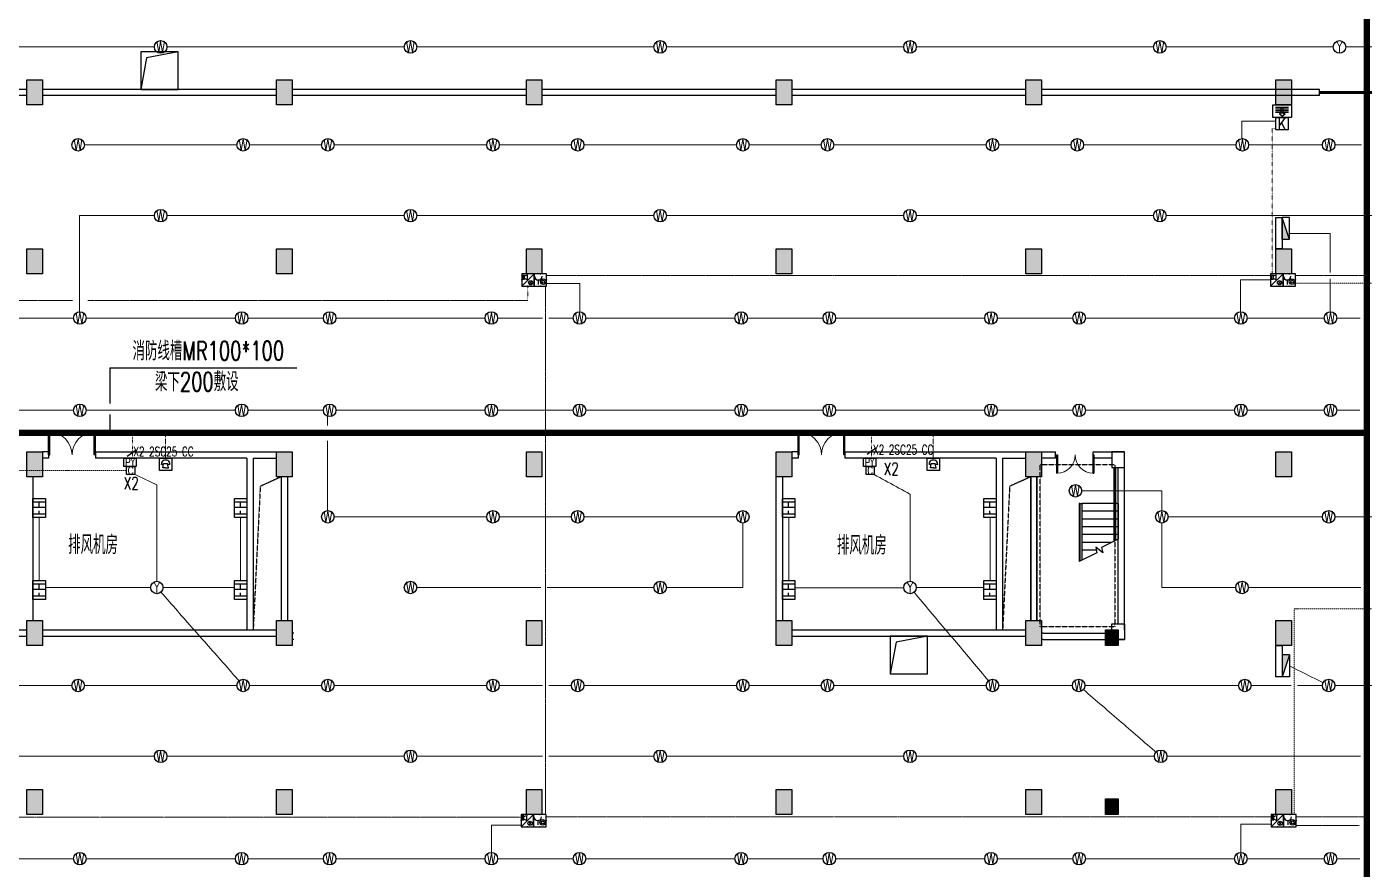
# Model space of a CAD drawing. Extents: x -1348811 to 123514, y -640545 to 749356.
# Drawn here: x -570318 to -527485, y -75716 to -48757 of the extents above; entities that cross this region are included whole.
import ezdxf
from ezdxf.enums import TextEntityAlignment as Align

# ---------------------------------------------------------------- set-up
doc = ezdxf.new("R2010")
doc.units = 0
doc.header["$LTSCALE"] = 10
doc.header["$MEASUREMENT"] = 0
for name, pattern in [('8.17_for siteplandwg$0$DASH', [0.35, 0.25, -0.1]), ('ACAD_ISO11W100', [33.5, 12, -3, 12, -3, 0.5, -3]), ('DASH', [0.35, 0.25, -0.1]), ('DASHDOT', [25.4, 12.7, -6.35, 0, -6.35]), ('DASHED', [0.75, 0.5, -0.25]), ('DIVIDE2', [0.625, 0.25, -0.125, 0, -0.125, 0, -0.125]), ('常规', [20, 10, 0, 10])]:
    doc.linetypes.add(name, pattern=pattern)
doc.layers.get('0').update_dxf_attribs({"linetype": 'CONTINUOUS'})
for name, color, linetype in [('COLU', 1, 'CONTINUOUS'), ('COLU_HATCH', 252, 'CONTINUOUS'), ('JPS-WALL', 7, 'CONTINUOUS'), ('JPS-XHS', 7, 'CONTINUOUS'), ('RD-equip', 3, 'CONTINUOUS'), ('RD-Text', 4, 'CONTINUOUS'), ('STAIR', 9, 'CONTINUOUS'), ('STAIRS', 9, 'CONTINUOUS'), ('TEXT', 7, 'CONTINUOUS'), ('wall', 8, 'CONTINUOUS'), ('WINDOW', 4, 'CONTINUOUS'), ('大空间线缆层', 1, 'CONTINUOUS'), ('排水设施', 163, 'CONTINUOUS')]:
    doc.layers.add(name, color=color, linetype=linetype)
doc.layers.add('RD-Line', color=2, linetype='常规', lineweight=0)
doc.styles.add('FS1', font='txt4.shx', dxfattribs={"width": 0.8, "bigfont": 'fstxt.shx'})
doc.styles.add('FS2', font='tjromans.shx', dxfattribs={"width": 0.8, "bigfont": 'tjhztxt.shx'})
doc.styles.get("Standard").update_dxf_attribs({"font": 'GBENOR', "bigfont": 'GBCBIG'})

# ---------------------------------------------------------------- blocks, each defined once
blk = doc.blocks.new('$DorLib2D$00000002')
for p, q in [((-0.5, 0), (-0.5, 0.4875)), ((-0.475, 0.4875), (-0.5, 0.4875)), ((-0.475, 0), (-0.475, 0.4875)), ((0.475, 0), (0.475, 0.4875)), ((0.475, 0.4875), (0.5, 0.4875)), ((0.5, 0), (0.5, 0.4875)), ((-0.5, 0), (-0.475, 0)), ((0.5, 0), (0.475, 0))]:
    blk.add_line(p, q)
at = {"lineweight": 13}
for centre, start, end in [((-0.4875, 0), 0, 88.53072), ((0.4875, 0), 91.46928, 180)]:
    blk.add_arc(centre, 0.4875, start, end, dxfattribs=at)
blk = doc.blocks.new('zw')
at = {"layer": 'COLU_HATCH'}
for points in [[(23950, -11900), (24450, -11900), (24450, -12700), (23950, -12700)], [(31950, -11900), (32450, -11900), (32450, -12700), (31950, -12700)], [(39950, -11900), (40450, -11900), (40450, -12700), (39950, -12700)], [(47950, -11900), (48450, -11900), (48450, -12700), (47950, -12700)], [(55950, -11900), (56450, -11900), (56450, -12700), (55950, -12700)], [(63950, -11900), (64450, -11900), (64450, -12700), (63950, -12700)], [(23950, -17300), (24450, -17300), (24450, -18100), (23950, -18100)], [(31950, -17300), (32450, -17300), (32450, -18100), (31950, -18100)], [(39950, -17300), (40450, -17300), (40450, -18100), (39950, -18100)], [(47950, -17300), (48450, -17300), (48450, -18100), (47950, -18100)], [(55950, -17300), (56450, -17300), (56450, -18100), (55950, -18100)], [(63950, -17300), (64450, -17300), (64450, -18100), (63950, -18100)], [(23950, -23800), (24450, -23800), (24450, -24600), (23950, -24600)], [(31950, -23800), (32450, -23800), (32450, -24600), (31950, -24600)], [(39950, -23800), (40450, -23800), (40450, -24600), (39950, -24600)], [(47950, -23800), (48450, -23800), (48450, -24600), (47950, -24600)], [(55950, -23800), (56450, -23800), (56450, -24600), (55950, -24600)], [(63950, -23800), (64450, -23800), (64450, -24600), (63950, -24600)], [(23950, -29200), (24450, -29200), (24450, -30000), (23950, -30000)], [(31950, -29200), (32450, -29200), (32450, -30000), (31950, -30000)], [(39950, -29200), (40450, -29200), (40450, -30000), (39950, -30000)], [(47950, -29200), (48450, -29200), (48450, -30000), (47950, -30000)], [(55950, -29200), (56450, -29200), (56450, -30000), (55950, -30000)], [(58500, -29500), (58900, -29500), (58900, -30000), (58500, -30000)], [(63950, -29200), (64450, -29200), (64450, -30000), (63950, -30000)], [(23950, -34600), (24450, -34600), (24450, -35400), (23950, -35400)], [(31950, -34600), (32450, -34600), (32450, -35400), (31950, -35400)], [(39950, -34600), (40450, -34600), (40450, -35400), (39950, -35400)], [(47950, -34600), (48450, -34600), (48450, -35400), (47950, -35400)], [(55950, -34600), (56450, -34600), (56450, -35400), (55950, -35400)], [(63950, -34600), (64450, -34600), (64450, -35400), (63950, -35400)], [(58500, -34900), (58900, -34900), (58900, -35400), (58500, -35400)]]:
    blk.add_hatch(color=256, dxfattribs=at).paths.add_polyline_path(points)
at = {"layer": 'COLU'}
for points in [[(23950, -11900), (24450, -11900), (24450, -12700), (23950, -12700)], [(31950, -11900), (32450, -11900), (32450, -12700), (31950, -12700)], [(39950, -11900), (40450, -11900), (40450, -12700), (39950, -12700)], [(47950, -11900), (48450, -11900), (48450, -12700), (47950, -12700)], [(55950, -11900), (56450, -11900), (56450, -12700), (55950, -12700)], [(63950, -11900), (64450, -11900), (64450, -12700), (63950, -12700)], [(23950, -17300), (24450, -17300), (24450, -18100), (23950, -18100)], [(31950, -17300), (32450, -17300), (32450, -18100), (31950, -18100)], [(39950, -17300), (40450, -17300), (40450, -18100), (39950, -18100)], [(47950, -17300), (48450, -17300), (48450, -18100), (47950, -18100)], [(55950, -17300), (56450, -17300), (56450, -18100), (55950, -18100)], [(63950, -17300), (64450, -17300), (64450, -18100), (63950, -18100)], [(23950, -23800), (24450, -23800), (24450, -24600), (23950, -24600)], [(31950, -23800), (32450, -23800), (32450, -24600), (31950, -24600)], [(39950, -23800), (40450, -23800), (40450, -24600), (39950, -24600)], [(47950, -23800), (48450, -23800), (48450, -24600), (47950, -24600)], [(55950, -23800), (56450, -23800), (56450, -24600), (55950, -24600)], [(63950, -23800), (64450, -23800), (64450, -24600), (63950, -24600)], [(23950, -29200), (24450, -29200), (24450, -30000), (23950, -30000)], [(31950, -29200), (32450, -29200), (32450, -30000), (31950, -30000)], [(39950, -29200), (40450, -29200), (40450, -30000), (39950, -30000)], [(47950, -29200), (48450, -29200), (48450, -30000), (47950, -30000)], [(55950, -29200), (56450, -29200), (56450, -30000), (55950, -30000)], [(58500, -29500), (58900, -29500), (58900, -30000), (58500, -30000)], [(63950, -29200), (64450, -29200), (64450, -30000), (63950, -30000)], [(23950, -34600), (24450, -34600), (24450, -35400), (23950, -35400)], [(31950, -34600), (32450, -34600), (32450, -35400), (31950, -35400)], [(39950, -34600), (40450, -34600), (40450, -35400), (39950, -35400)], [(47950, -34600), (48450, -34600), (48450, -35400), (47950, -35400)], [(55950, -34600), (56450, -34600), (56450, -35400), (55950, -35400)], [(63950, -34600), (64450, -34600), (64450, -35400), (63950, -35400)], [(58500, -34900), (58900, -34900), (58900, -35400), (58500, -35400)]]:
    blk.add_lwpolyline(points, close=True, dxfattribs=at)
blk = doc.blocks.new('A$C00D673E7')
at = {"layer": '排水设施'}
blk.add_lwpolyline([(0, 0), (1200, 0), (1200, 1200), (0, 1200)], close=True, dxfattribs=at)
blk.add_lwpolyline([(1200, 1200), (189, 1005), (0, 0)], dxfattribs=at)
blk = doc.blocks.new('lt')
at = {"linetype": 'DASH'}
blk.add_lwpolyline([(2700, -5600), (300, -5600), (300, -400), (2700, -400)], close=True, dxfattribs=at)
at = {"layer": 'COLU'}
for points in [[(0, 0), (400, 0), (400, -500), (0, -500)], [(400, -5500), (0, -5500), (0, -6000), (400, -6000)]]:
    blk.add_lwpolyline(points, close=True, dxfattribs=at)
at = {"layer": 'STAIR'}
for p, q in [((877, -2768), (1450, -2494)), ((1365, -4350), (1365, -2533)), ((1425, -4350), (1425, -2506)), ((1450, -4350), (1450, -2494)), ((200, -3206), (730, -2941)), ((730, -2941), (694, -2766)), ((694, -2766), (915, -2951)), ((915, -2951), (877, -2768)), ((894, -2850), (1365, -2850)), ((1425, -2850), (1450, -2850)), ((200, -4350), (200, -3206)), ((200, -3350), (275, -3350)), ((275, -3168), (275, -5500)), ((325, -3143), (325, -5500)), ((325, -3350), (1365, -3350)), ((412, -3100), (1365, -3100)), ((1425, -3100), (1450, -3100)), ((1425, -3350), (1450, -3350)), ((200, -3600), (275, -3600)), ((200, -3850), (275, -3850)), ((325, -3600), (1365, -3600)), ((325, -3850), (1365, -3850)), ((1425, -3600), (1450, -3600)), ((1425, -3850), (1450, -3850)), ((200, -4100), (275, -4100)), ((325, -4100), (1365, -4100)), ((1425, -4100), (1450, -4100)), ((200, -4350), (275, -4350)), ((325, -4350), (1365, -4350)), ((1425, -4350), (1365, -4350)), ((1425, -4350), (1450, -4350))]:
    blk.add_line(p, q, dxfattribs=at)
at = {"layer": 'wall', "linetype": 'ByBlock'}
for p, q in [((2600, 0), (0, 0)), ((0, -300), (0, -6000)), ((2600, -200), (400, -200)), ((2600, -200), (400, -200)), ((200, -500), (200, -5500)), ((2800, -600), (2800, -5200)), ((2800, -600), (2800, -5200)), ((3000, -600), (3000, -5200)), ((3000, -600), (3000, -5200)), ((400, -5800), (1000, -5800)), ((1000, -5800), (1000, -6000)), ((2200, -5800), (2200, -6000)), ((2200, -5800), (2650, -5800)), ((1000, -6000), (0, -6000)), ((2650, -6000), (2200, -6000))]:
    blk.add_line(p, q, dxfattribs=at)
at = {"layer": 'WINDOW', "linetype": 'ByBlock', "xscale": 1200, "yscale": 1200, "zscale": 1200}
blk.add_blockref('$DorLib2D$00000002', (1575, -5900), dxfattribs=at)
blk = doc.blocks.new('WG')
at = {"layer": 'RD-equip'}
blk.add_circle((0, 0), 200, dxfattribs=at)
at = {"layer": 'RD-equip', "color": 4, "style": 'FS1', "width": 0.8}
blk.add_attdef('消防', text='', height=360, dxfattribs=at).set_placement((0, 0), align=Align.MIDDLE)
blk = doc.blocks.new('WWWW')
at = {"layer": 'RD-equip'}
blk.add_blockref('WG', (0, 0), dxfattribs=at).add_auto_attribs({'消防': 'W'})
blk = doc.blocks.new('yy')
at = {"layer": 'RD-equip'}
blk.add_circle((0, 0), 200, dxfattribs=at)
at = {"layer": 'RD-equip', "color": 4, "style": 'FS1', "width": 0.8}
blk.add_attdef('Y', text='', height=360, dxfattribs=at).set_placement((0, 0), align=Align.MIDDLE)
blk = doc.blocks.new('YYYY')
at = {"layer": 'RD-equip'}
blk.add_blockref('yy', (0, 0), dxfattribs=at).add_auto_attribs({'Y': 'Y'})
blk = doc.blocks.new('FHJL')
at = {"layer": 'RD-equip', "color": 4}
for p, q in [((-212, 331), (210, 331)), ((-212, 274), (210, 274)), ((-212, 221), (210, 221)), ((-212, 168), (210, 168)), ((-97, 120), (-31, 120)), ((0, 43), (-97, 120)), ((-31, 120), (-31, 293)), ((0, 43), (97, 120)), ((31, 120), (31, 293)), ((97, 120), (31, 120))]:
    blk.add_line(p, q, dxfattribs=at)
at = {"layer": 'RD-equip'}
blk.add_lwpolyline([(300, 400), (300, 0), (-300, 0), (-300, 400)], close=True, dxfattribs=at)
blk = doc.blocks.new('daadfadada')
at = {"layer": 'RD-equip'}
blk.add_lwpolyline([(-300, 600), (300, 600), (300, 0), (-300, 0)], close=True, dxfattribs=at)
at = {"layer": 'RD-equip', "color": 4, "style": 'FS1', "width": 0.8}
blk.add_attdef('M', text='', height=600, dxfattribs=at).set_placement((0, 300), align=Align.MIDDLE)
blk = doc.blocks.new('KZMK')
at = {"layer": 'RD-equip'}
blk.add_lwpolyline([(-200, 400), (200, 400), (200, 0), (-200, 0)], close=True, dxfattribs=at)
at = {"layer": 'RD-equip', "color": 4, "style": 'FS1', "width": 0.8}
blk.add_attdef('C', text='', height=400, dxfattribs=at).set_placement((0, 200), align=Align.MIDDLE)
blk = doc.blocks.new('$equip$00001636')
for p, q in [((0.5, 0), (-0.5, 0)), ((0.5, 0), (-0.5, -1)), ((-0.5, 0), (-0.5, -1)), ((0.5, -1), (0.5, 0)), ((-0.5, -1), (0.5, -1)), ((-0.42, -0.13, 0), (-0.42, -0.43, 0)), ((-0.27, -0.13, 0), (-0.42, -0.13, 0)), ((-0.42, -0.43, 0), (-0.27, -0.43, 0)), ((-0.27, -0.18, 0), (-0.07, -0.08, 0)), ((-0.27, -0.43, 0), (-0.27, -0.13, 0)), ((-0.07, -0.48, 0), (-0.27, -0.38, 0)), ((-0.07, -0.08, 0), (-0.07, -0.48, 0)), ((0.11, -0.6), (0.34, -0.84)), ((0.11, -0.84), (0.34, -0.6))]:
    blk.add_line(p, q)
blk.add_circle((0.22, -0.72), 0.169)
for p in [(0, 0), (-0.5, -0.5), (0, -1), (0.5, -0.5)]:
    blk.add_point(p)
at = {"flags": 9}
blk.add_attdef('A', (0, 0), '', height=0.00002, dxfattribs=at)
blk.add_attdef('B', text='', height=0.4, dxfattribs=at).set_placement((0.88, -0.7), align=Align.MIDDLE_CENTER)
blk = doc.blocks.new('$equip$00001630')
for p, q in [((-0.5, 0), (-0.5, -1)), ((0.5, 0), (-0.5, 0)), ((0.5, -1), (0.5, 0)), ((-0.5, -1), (0.5, -1)), ((-0.17, -0.5), (-0.17, -0.85))]:
    blk.add_line(p, q)
for radius in [0.226, 0.113]:
    blk.add_circle((0.23, -0.64), radius)
blk.add_arc((-0.17, -0.2), 0.3, 180, 0)
for p in [(0, 0), (-0.5, -0.5), (0, -1), (0.5, -0.5)]:
    blk.add_point(p)
at = {"flags": 9}
blk.add_attdef('A', (0, 0), '', height=0.00002, dxfattribs=at)
blk.add_attdef('B', text='', height=0.4, dxfattribs=at).set_placement((0.88, -0.7), align=Align.MIDDLE_CENTER)
blk = doc.blocks.new('DXHS')
at = {"layer": 'JPS-XHS'}
blk.add_hatch(color=256, dxfattribs=at).paths.add_polyline_path([(-350, 240), (-350, 0), (350, 0)])
at = {"layer": 'JPS-XHS', "linetype": 'Continuous'}
for p, q in [((-350, 240), (-350, 0)), ((-350, 240), (350, 240)), ((-350, 0), (350, 0)), ((350, 240), (350, 0))]:
    blk.add_line(p, q, dxfattribs=at)
at = {"layer": 'JPS-XHS'}
blk.add_line((-350, 240), (350, 0), dxfattribs=at)
blk = doc.blocks.new('adfarq2daasdfwqdf')
at = {"color": 4}
for p, q in [((-73, 0), (-139, 0)), ((-94, -112), (-67, 29)), ((-67, 29), (62, 29)), ((94, -112), (62, 29)), ((139, 0), (71, 0)), ((0, -112), (-94, -112)), ((0, -112), (94, -112))]:
    blk.add_line(p, q, dxfattribs=at)
blk.add_ellipse((0, 0), major_axis=(98.3, 98.3), ratio=1, start_param=5.497787, end_param=8.63938, dxfattribs=at)
at = {"layer": 'RD-equip'}
blk.add_lwpolyline([(-201, 200), (199, 200), (199, -200), (-201, -200)], close=True, dxfattribs=at)

msp = doc.modelspace()

# ---------------------------------------------------------------- linework, layer by layer
at = {"layer": 'JPS-WALL'}
for points in [[(-530117.7, -54859.4), (-530117.7, -55859.4), (-530317.7, -55859.4), (-530317.7, -54859.4)], [(-530117.7, -68559.4), (-530117.7, -69559.4), (-530317.7, -69559.4), (-530317.7, -68559.4)]]:
    msp.add_lwpolyline(points, close=True, dxfattribs=at)
at = {"layer": 'RD-equip'}
for points in [[(-567208.7, -62559.4), (-566809, -62559.4), (-566809, -62826.1), (-567208.7, -62826.1)], [(-543526.1, -62559.4), (-543126.4, -62559.4), (-543126.4, -62826.1), (-543526.1, -62826.1)], [(-570117.7, -64456.1), (-570117.7, -63856.6), (-569717.7, -63856.6), (-569717.7, -64456.1)], [(-563667.7, -64456.1), (-563667.7, -63856.6), (-563267.7, -63856.6), (-563267.7, -64456.1)], [(-546117.7, -64456.1), (-546117.7, -63856.6), (-545717.7, -63856.6), (-545717.7, -64456.1)], [(-539667.7, -64456.1), (-539667.7, -63856.6), (-539267.7, -63856.6), (-539267.7, -64456.1)], [(-570117.7, -67079.6), (-570117.7, -66480), (-569717.7, -66480), (-569717.7, -67079.6)], [(-563667.7, -67079.6), (-563667.7, -66480), (-563267.7, -66480), (-563267.7, -67079.6)], [(-546117.7, -67079.6), (-546117.7, -66480), (-545717.7, -66480), (-545717.7, -67079.6)], [(-539667.7, -67079.6), (-539667.7, -66480), (-539267.7, -66480), (-539267.7, -67079.6)]]:
    msp.add_lwpolyline(points, close=True, dxfattribs=at)
at = {"layer": 'RD-Line'}
for p, q in [((-566230.4, -49401.3), (-570825.2, -49401.3)), ((-558230.4, -49401.3), (-565830.4, -49401.3)), ((-550230.4, -49401.3), (-557830.4, -49401.3)), ((-542230.4, -49401.3), (-549830.4, -49401.3)), ((-534230.4, -49401.3), (-541830.4, -49401.3)), ((-528478.7, -49401.3), (-533830.4, -49401.3)), ((-526180.4, -49401.3), (-528078.7, -49401.3)), ((-530317.7, -51774.2), (-531402.1, -51774.2)), ((-531402.1, -52337.5), (-531402.1, -51774.2)), ((-568473.5, -52537), (-563587.7, -52537)), ((-563187.7, -52537), (-560873.5, -52537)), ((-560473.5, -52537), (-555587.7, -52537)), ((-555187.7, -52537), (-552873.5, -52537)), ((-552473.5, -52537), (-547587.7, -52537)), ((-547187.7, -52537), (-544873.5, -52537)), ((-544473.5, -52537), (-539587.7, -52537)), ((-539187.7, -52537), (-536873.5, -52537)), ((-536473.5, -52537), (-533127.3, -52537)), ((-533127.3, -52537), (-531587.7, -52537)), ((-531187.7, -52537), (-528823.5, -52537)), ((-528423.5, -52537), (-527570.9, -52537)), ((-566230.4, -54801.3), (-568625.9, -54801.3)), ((-568625.9, -57878.7), (-568625.9, -54801.3)), ((-558230.4, -54801.3), (-565830.4, -54801.3)), ((-550230.4, -54801.3), (-557830.4, -54801.3)), ((-542230.4, -54801.3), (-549830.4, -54801.3)), ((-534230.4, -54801.3), (-541830.4, -54801.3)), ((-526180.4, -54801.3), (-533830.4, -54801.3)), ((-529877.7, -55367.1), (-528571.7, -55367.1)), ((-528571.7, -56618), (-528571.7, -55367.1)), ((-530486.7, -56859.4), (-531445.4, -56859.4)), ((-531445.4, -57878.7), (-531445.4, -56859.4)), ((-528571.7, -57878.6), (-528571.7, -56818)), ((-553667.7, -56977), (-552607, -56977)), ((-552607, -57878.8), (-552607, -56977)), ((-571237.7, -58078.5), (-568817, -58078.5)), ((-568417, -58078.5), (-563637.7, -58078.5)), ((-563237.7, -58078.5), (-560817, -58078.5)), ((-560417, -58078.5), (-555637.7, -58078.5)), ((-555237.7, -58078.5), (-553800.4, -58078.5)), ((-553600.4, -58078.5), (-552817, -58078.5)), ((-552417, -58078.5), (-547637.7, -58078.5)), ((-547237.7, -58078.5), (-544817, -58078.5)), ((-544417, -58078.5), (-539637.7, -58078.5)), ((-539237.7, -58078.5), (-536817, -58078.5)), ((-536417, -58078.5), (-533161.6, -58078.5)), ((-533161.6, -58078.5), (-531637.7, -58078.5)), ((-531237.7, -58078.5), (-528767, -58078.5)), ((-528367, -58078.5), (-527617.9, -58078.5)), ((-568817, -61030.5), (-571237.7, -61030.5)), ((-563637.7, -61030.5), (-568417, -61030.5)), ((-560817, -61030.5), (-563237.7, -61030.5)), ((-560682.6, -61512.7), (-560682.6, -61219.4)), ((-555637.7, -61030.5), (-560417, -61030.5)), ((-552817, -61030.5), (-555237.7, -61030.5)), ((-547637.7, -61030.5), (-552417, -61030.5)), ((-544817, -61030.5), (-547237.7, -61030.5)), ((-539637.7, -61030.5), (-544417, -61030.5)), ((-536817, -61030.5), (-539237.7, -61030.5)), ((-533189.6, -61030.5), (-536417, -61030.5)), ((-531637.7, -61030.5), (-533189.6, -61030.5)), ((-528767, -61030.5), (-531237.7, -61030.5)), ((-527625.9, -61030.5), (-528367, -61030.5)), ((-560682.6, -64237.2), (-560682.6, -62010.1)), ((-566151.9, -63417.3), (-566860, -63086.5)), ((-543177.3, -63086.5), (-542030.4, -63711.2)), ((-566151.9, -66501.3), (-566151.9, -63417.3)), ((-542030.4, -66501.3), (-542030.4, -63711.2)), ((-536534, -63611.8), (-533963.7, -63611.8)), ((-533963.7, -64237.1), (-533963.7, -63611.8)), ((-569917.7, -66480), (-569917.7, -64456.1)), ((-563467.7, -66480), (-563467.7, -64456.1)), ((-560473.5, -64437), (-555587.7, -64437)), ((-555187.7, -64437), (-553653.2, -64437)), ((-553653.2, -64437), (-552873.5, -64437)), ((-552473.5, -64437), (-547587.7, -64437)), ((-547387.7, -64637), (-547387.7, -66701.3)), ((-545917.7, -66480), (-545917.7, -64456.1)), ((-539467.7, -66480), (-539467.7, -64456.1)), ((-533971.3, -64637), (-533971.3, -66698.2)), ((-533767.8, -64437), (-533051.6, -64437)), ((-533051.6, -64437), (-528823.5, -64437)), ((-528423.5, -64437), (-524210.5, -64437)), ((-569717.7, -66701.3), (-566351.9, -66701.3)), ((-565951.9, -66701.3), (-563667.7, -66701.3)), ((-553853.2, -66701.3), (-557830.4, -66701.3)), ((-550230.4, -66701.3), (-553653.2, -66701.3)), ((-549830.4, -66701.3), (-547387.7, -66701.3)), ((-542230.2, -66710.4), (-545717.7, -66710.4)), ((-541830.4, -66702.1), (-539667.7, -66702.1)), ((-531597.3, -66698.2), (-533971.3, -66698.2)), ((-527590, -66702.9), (-531197.4, -66702.9)), ((-566019.7, -66851.3), (-563519.9, -69687)), ((-541901.5, -66854.2), (-539516.6, -69684.1)), ((-529877.7, -69209.4), (-528802.3, -69747.5)), ((-571187.7, -69837), (-568873.5, -69837)), ((-568473.5, -69837), (-563587.7, -69837)), ((-563187.7, -69837), (-560873.5, -69837)), ((-560473.5, -69837), (-555587.7, -69837)), ((-555187.7, -69837), (-553800.4, -69837)), ((-553600.4, -69837), (-552873.5, -69837)), ((-552473.5, -69837), (-547587.7, -69837)), ((-547187.7, -69837), (-544873.5, -69837)), ((-544473.5, -69837), (-539587.7, -69837)), ((-536829.8, -69837), (-539187.7, -69837)), ((-536478.3, -69967.6), (-534154.6, -71970.7)), ((-533069.3, -69837), (-536429.8, -69837)), ((-531508.8, -69837), (-533069.3, -69837)), ((-529826.6, -69837), (-531108.8, -69837)), ((-528823.5, -69837), (-529626.6, -69837)), ((-524210.5, -69837), (-528423.5, -69837)), ((-566230.4, -72101.3), (-573830.4, -72101.3)), ((-558230.4, -72101.3), (-565830.4, -72101.3)), ((-553800.4, -72101.3), (-557830.4, -72101.3)), ((-550230.4, -72101.3), (-553600.4, -72101.3)), ((-542230.4, -72101.3), (-549830.4, -72101.3)), ((-534203.1, -72101.3), (-541830.4, -72101.3)), ((-527601, -72101.3), (-533803.1, -72101.3)), ((-554486.7, -74309.6), (-555429.7, -74309.6)), ((-555429.7, -75178.7), (-555429.7, -74309.6)), ((-530467.6, -74277.3), (-531434.3, -74277.3)), ((-531434.3, -75178.5), (-531434.3, -74277.3)), ((-571237.7, -75378.5), (-568817, -75378.5)), ((-568417, -75378.5), (-563637.7, -75378.5)), ((-563237.7, -75378.5), (-560817, -75378.5)), ((-560417, -75378.5), (-555637.7, -75378.5)), ((-555237.7, -75378.5), (-552817, -75378.5)), ((-552417, -75378.5), (-547637.7, -75378.5)), ((-547237.7, -75378.5), (-544817, -75378.5)), ((-544417, -75378.5), (-539637.7, -75378.5)), ((-539237.7, -75378.5), (-536817, -75378.5)), ((-536417, -75378.5), (-533080.9, -75378.5)), ((-533080.9, -75378.5), (-531637.7, -75378.5)), ((-531237.7, -75378.5), (-528767, -75378.5)), ((-528367, -75378.5), (-527624.7, -75378.5))]:
    msp.add_line(p, q, dxfattribs=at)
at = {"layer": 'RD-Line', "color": 1, "linetype": 'DASHDOT', "ltscale": 0.04}
for p, q in [((-530430.6, -56659.4), (-530430.6, -52008.4)), ((-530317.7, -52008.4), (-530430.6, -52008.4)), ((-554267.6, -57059.4), (-554267.6, -57515))]:
    msp.add_line(p, q, dxfattribs=at)
at = {"layer": 'RD-Line', "color": 1, "linetype": 'ACAD_ISO11W100', "ltscale": 0.05}
for p, q in [((-553667.7, -56718), (-530486.7, -56718)), ((-527399, -56718), (-529686.8, -56718)), ((-553700.4, -73959.4), (-553700.4, -57059.4)), ((-568839.8, -57515), (-578479.6, -57515)), ((-554267.6, -57515), (-568363.5, -57515)), ((-554486.7, -74047.6), (-577667.7, -74047.6)), ((-530467.6, -74040.1), (-553686.8, -74040.1)), ((-529667.7, -74041.4), (-527399, -74041.4)), ((-529667.7, -74316.4), (-527633.1, -74316.4))]:
    msp.add_line(p, q, dxfattribs=at)
at = {"layer": 'RD-Line', "color": 1, "linetype": 'DASHDOT', "ltscale": 0.05}
for p, q in [((-529686.8, -56964.6), (-518783.2, -56964.6)), ((-567120.4, -62956.3), (-571218.3, -62956.3)), ((-520364, -67383.5), (-529726.6, -67383.5)), ((-529726.6, -73959.4), (-529726.6, -67383.5))]:
    msp.add_line(p, q, dxfattribs=at)
at = {"layer": 'RD-Line', "color": 1, "linetype": 'DIVIDE2', "ltscale": 0.8}
for p, q in [((-566932, -62559.4), (-566932, -61752.3)), ((-543266.4, -62559.4), (-543266.4, -61752.3))]:
    msp.add_line(p, q, dxfattribs=at)
at = {"layer": 'RD-Line', "linetype": '8.17_for siteplandwg$0$DASH'}
for p, q in [((-565870.9, -62559.6), (-565870.9, -61752.3)), ((-541285.6, -62559.6), (-541285.6, -61752.3))]:
    msp.add_line(p, q, dxfattribs=at)
at = {"layer": 'RD-Line', "linetype": 'DASHED', "ltscale": 0.8, "const_width": 200}
for points in [[(-593371.5, -237095.8), (-593371.5, -219010.5), (-532856, -219010.5), (-532856, -132177.4), (-527399, -132177.4), (-527399, -22477.7)], [(-527399, -61752.3), (-592403.8, -61752.3)]]:
    msp.add_lwpolyline(points, dxfattribs=at)
at = {"layer": 'RD-Text'}
for p, q in [((-567659.8, -59668.9), (-561663.9, -59668.9)), ((-567659.8, -59668.9), (-567659.8, -60814.2)), ((-567659.8, -61165.9), (-567659.8, -61752.3)), ((-566816.4, -62301.1), (-567097.4, -62507.8)), ((-543124.7, -62240), (-543405.6, -62446.6))]:
    msp.add_line(p, q, dxfattribs=at)
at = {"layer": 'STAIRS', "linetype": 'DASH'}
for points in [[(-562167.7, -63159.4), (-562839.5, -63463.5), (-563067.7, -68059.4)], [(-538167.7, -63159.4), (-538839.5, -63463.5), (-539067.7, -68059.4)]]:
    msp.add_lwpolyline(points, dxfattribs=at)
at = {"layer": 'wall', "linetype": 'ByBlock'}
for p, q in [((-570317.7, -50759.4), (-573067.7, -50759.4)), ((-570317.7, -50959.4), (-573067.7, -50959.4)), ((-562317.7, -50759.4), (-569817.7, -50759.4)), ((-562317.7, -50959.4), (-569817.7, -50959.4)), ((-554317.7, -50759.4), (-561817.7, -50759.4)), ((-554317.7, -50959.4), (-561817.7, -50959.4)), ((-546317.7, -50759.4), (-553817.7, -50759.4)), ((-546317.7, -50959.4), (-553817.7, -50959.4)), ((-538317.7, -50759.4), (-545817.7, -50759.4)), ((-538317.7, -50959.4), (-545817.7, -50959.4)), ((-528917.7, -50759.4), (-537817.7, -50759.4)), ((-528917.7, -50959.4), (-537817.7, -50959.4)), ((-569617.7, -62359.4), (-569817.7, -62359.4)), ((-569617.7, -62359.4), (-569617.7, -62559.4)), ((-568117.7, -62359.4), (-562317.7, -62359.4)), ((-568117.7, -62359.4), (-568117.7, -62559.4)), ((-545617.7, -62359.4), (-545817.7, -62359.4)), ((-545617.7, -62359.4), (-545617.7, -62559.4)), ((-544117.7, -62359.4), (-538317.7, -62359.4)), ((-544117.7, -62359.4), (-544117.7, -62559.4)), ((-569617.7, -62559.4), (-569817.7, -62559.4)), ((-563267.7, -62559.4), (-568117.7, -62559.4)), ((-563267.7, -62559.4), (-563267.7, -68059.4)), ((-563067.7, -62559.4), (-563067.7, -68059.4)), ((-563067.7, -62559.4), (-562317.7, -62559.4)), ((-545617.7, -62559.4), (-545817.7, -62559.4)), ((-539267.7, -62559.4), (-544117.7, -62559.4)), ((-539267.7, -62559.4), (-539267.7, -68059.4)), ((-539067.7, -62559.4), (-539067.7, -68059.4)), ((-539067.7, -62559.4), (-538317.7, -62559.4)), ((-570117.7, -63159.4), (-570117.7, -67759.4)), ((-562167.7, -63159.4), (-562167.7, -67759.4)), ((-561967.7, -63159.4), (-561967.7, -67759.4)), ((-546317.7, -67759.4), (-546317.7, -63159.4)), ((-546117.7, -63159.4), (-546117.7, -67759.4)), ((-538167.7, -63159.4), (-538167.7, -67759.4)), ((-537967.7, -63159.4), (-537967.7, -67759.4))]:
    msp.add_line(p, q, dxfattribs=at)
at = {"layer": 'wall'}
for p, q in [((-528917.7, -50959.4), (-528917.7, -50759.4)), ((-577817.7, -68059.4), (-570317.7, -68059.4)), ((-569817.7, -68059.4), (-562317.7, -68059.4)), ((-545817.7, -68059.4), (-538317.7, -68059.4)), ((-577817.7, -68259.4), (-570317.7, -68259.4)), ((-569817.7, -68259.4), (-562317.7, -68259.4)), ((-561767.7, -68159.4), (-561817.7, -68159.4)), ((-561767.7, -68359.4), (-561817.7, -68359.4)), ((-545817.7, -68259.4), (-538317.7, -68259.4)), ((-537767.7, -68159.4), (-537817.7, -68159.4)), ((-537767.7, -68359.4), (-537817.7, -68359.4))]:
    msp.add_line(p, q, dxfattribs=at)
at = {"layer": 'WINDOW', "linetype": 'DASH', "ltscale": 2, "const_width": 100}
msp.add_lwpolyline([(-523217.7, -50859.4), (-528917.7, -50859.4)], dxfattribs=at)

# ---------------------------------------------------------------- block references
at = {"layer": 'COLU'}
msp.add_blockref('zw', (-594267.7, -38559.4), dxfattribs=at)
at = {"layer": 'JPS-XHS', "xscale": -1, "rotation": 270}
msp.add_blockref('DXHS', (-530117.7, -55209.4), dxfattribs=at)
at = {"layer": 'JPS-XHS', "rotation": 270}
msp.add_blockref('DXHS', (-530117.7, -69209.4), dxfattribs=at)
at = {"layer": 'RD-equip'}
for name, p in [('WWWW', (-566030.4, -49401.3)), ('WWWW', (-558030.4, -49401.3)), ('WWWW', (-550030.4, -49401.3)), ('WWWW', (-542030.4, -49401.3)), ('WWWW', (-534030.4, -49401.3)), ('YYYY', (-528278.7, -49401.3)), ('WWWW', (-568673.5, -52537)), ('WWWW', (-563387.7, -52537)), ('WWWW', (-560673.5, -52537)), ('WWWW', (-555387.7, -52537)), ('WWWW', (-552673.5, -52537)), ('WWWW', (-547387.7, -52537)), ('WWWW', (-544673.5, -52537)), ('WWWW', (-539387.7, -52537)), ('WWWW', (-536673.5, -52537)), ('WWWW', (-531387.7, -52537)), ('WWWW', (-528623.5, -52537)), ('WWWW', (-566030.4, -54801.3)), ('WWWW', (-558030.4, -54801.3)), ('WWWW', (-550030.4, -54801.3)), ('WWWW', (-542030.4, -54801.3)), ('WWWW', (-534030.4, -54801.3)), ('WWWW', (-568617, -58078.5)), ('WWWW', (-563437.7, -58078.5)), ('WWWW', (-560617, -58078.5)), ('WWWW', (-555437.7, -58078.5)), ('WWWW', (-552617, -58078.5)), ('WWWW', (-547437.7, -58078.5)), ('WWWW', (-544617, -58078.5)), ('WWWW', (-539437.7, -58078.5)), ('WWWW', (-536617, -58078.5)), ('WWWW', (-531437.7, -58078.5)), ('WWWW', (-528567, -58078.5)), ('WWWW', (-568617, -61030.5)), ('WWWW', (-563437.7, -61030.5)), ('WWWW', (-560617, -61030.5)), ('WWWW', (-555437.7, -61030.5)), ('WWWW', (-552617, -61030.5)), ('WWWW', (-547437.7, -61030.5)), ('WWWW', (-544617, -61030.5)), ('WWWW', (-539437.7, -61030.5)), ('WWWW', (-536617, -61030.5)), ('WWWW', (-531437.7, -61030.5)), ('WWWW', (-528567, -61030.5)), ('WWWW', (-536733.9, -63606.3)), ('WWWW', (-560673.5, -64437)), ('WWWW', (-555387.7, -64437)), ('WWWW', (-552673.5, -64437)), ('WWWW', (-547387.7, -64437)), ('WWWW', (-533967.8, -64437)), ('WWWW', (-528623.5, -64437)), ('YYYY', (-566151.9, -66701.3)), ('WWWW', (-558030.4, -66701.3)), ('WWWW', (-550030.4, -66701.3)), ('YYYY', (-542030.4, -66701.3)), ('WWWW', (-531397.4, -66701.3)), ('WWWW', (-568673.5, -69837)), ('WWWW', (-563387.7, -69837)), ('WWWW', (-560673.5, -69837)), ('WWWW', (-555387.7, -69837)), ('WWWW', (-552673.5, -69837)), ('WWWW', (-547387.7, -69837)), ('WWWW', (-544673.5, -69837)), ('WWWW', (-539387.7, -69837)), ('WWWW', (-536629.8, -69837)), ('WWWW', (-531308.8, -69837)), ('WWWW', (-528623.5, -69837)), ('WWWW', (-566030.4, -72101.3)), ('WWWW', (-558030.4, -72101.3)), ('WWWW', (-550030.4, -72101.3)), ('WWWW', (-542030.4, -72101.3)), ('WWWW', (-534003.1, -72101.3)), ('WWWW', (-568617, -75378.5)), ('WWWW', (-563437.7, -75378.5)), ('WWWW', (-560617, -75378.5)), ('WWWW', (-555437.7, -75378.5)), ('WWWW', (-552617, -75378.5)), ('WWWW', (-547437.7, -75378.5)), ('WWWW', (-544617, -75378.5)), ('WWWW', (-539437.7, -75378.5)), ('WWWW', (-536617, -75378.5)), ('WWWW', (-531437.7, -75378.5)), ('WWWW', (-528567, -75378.5))]:
    msp.add_blockref(name, p, dxfattribs=at)
for name, p, xscale, yscale, zscale in [('FHJL', (-530117.7, -51659.4), 1.000005000270903, 1.000005000038072, 1.000005), ('$equip$00001636', (-554267.6, -56659.4), 399.9743999999482, 399.9743999999482, 399.9744), ('$equip$00001630', (-553867.7, -56659.4), 399.9743999999482, 399.9743999999482, 399.9744000000001), ('$equip$00001636', (-530286.7, -56659.4), 399.9743999999482, 399.9743999999482, 399.9744), ('$equip$00001630', (-529886.8, -56659.4), 399.9743999999482, 399.9743999999482, 399.9744000000001), ('$equip$00001636', (-554286.7, -73959.4), 399.9743999999482, 399.9743999999482, 399.9744), ('$equip$00001630', (-553886.8, -73959.4), 399.9743999999482, 399.9743999999482, 399.9744000000001), ('$equip$00001636', (-530267.6, -73959.4), 399.9743999999482, 399.9743999999482, 399.9744), ('$equip$00001630', (-529867.7, -73959.4), 399.9743999999482, 399.9743999999482, 399.9744000000001)]:
    msp.add_blockref(name, p, dxfattribs=dict(at, xscale=xscale, yscale=yscale, zscale=zscale))
for name, p, xscale, yscale, zscale, values in [('daadfadada', (-530117.7, -52059.4), 0.6666700001806021, 0.6666699999477714, 0.66667, {'M': 'K'}), ('KZMK', (-566990.2, -63086.5), 0.6510000000707805, 0.6509999999543652, 0.6509999999999999, {'C': 'C'}), ('KZMK', (-543307.5, -63086.5), 0.6510000000707805, 0.6509999999543652, 0.6509999999999999, {'C': 'C'})]:
    msp.add_blockref(name, p, dxfattribs=dict(at, xscale=xscale, yscale=yscale, zscale=zscale)).add_auto_attribs(values)
at = {"layer": 'wall', "rotation": 180}
msp.add_blockref('lt', (-535167.7, -68359.4), dxfattribs=at)
at = {"layer": 'WINDOW', "linetype": 'ByBlock', "xscale": -1500, "yscale": 1500, "zscale": 1500}
for p in [(-568867.7, -62458.3), (-544867.7, -62458.3)]:
    msp.add_blockref('$DorLib2D$00000002', p, dxfattribs=at)
at = {"layer": '大空间线缆层', "linetype": '常规', "xscale": 0.9999960000000482, "yscale": 0.9999959999611949, "zscale": 0.9999959999999999, "rotation": 0.03429375488022728}
for p in [(-565869.8, -62759.6), (-541284.5, -62759.6)]:
    msp.add_blockref('adfarq2daasdfwqdf', p, dxfattribs=at)
at = {"layer": '排水设施'}
for p in [(-566667.7, -50759.4), (-542667.7, -69459.4)]:
    msp.add_blockref('A$C00D673E7', p, dxfattribs=at)

# ---------------------------------------------------------------- texts
at = {"layer": 'RD-equip', "color": 4, "style": 'FS1', "width": 0.7}
for p in [(-567006.9, -62695.5), (-543324.3, -62695.5)]:
    msp.add_attdef('PY', text='FHF', height=266.68, dxfattribs=at).set_placement(p, align=Align.MIDDLE)
for p in [(-569913.5, -64153.5), (-563463.5, -64153.5), (-545913.5, -64153.5), (-539463.5, -64153.5), (-569913.5, -66776.9), (-563463.5, -66776.9), (-545913.5, -66776.9), (-539463.5, -66776.9)]:
    msp.add_attdef('FH', text='FHF', height=400, rotation=90, dxfattribs=at).set_placement(p, align=Align.MIDDLE)
at = {"layer": 'RD-Text', "style": 'FS2', "width": 0.7}
for s, p in [('消防线槽MR100*100', (-566930.3, -59433)), ('梁下200敷设', (-566209.3, -60421.6))]:
    msp.add_text(s, height=600, rotation=0.16112, dxfattribs=at).set_placement(p)
at = {"layer": 'RD-Text', "style": 'FS1', "width": 0.7}
for s, height, p in [('X2 2SC25 CC', 300, (-565939, -62350.9)), ('X2 2SC25 CC', 300, (-542247.3, -62289.8)), ('X2', 400, (-542632.3, -62905.6)), ('X2', 400, (-566971.4, -63364.8))]:
    msp.add_text(s, height=height, dxfattribs=at).set_placement(p, align=Align.MIDDLE)
at = {"layer": 'TEXT', "style": 'FS2', "width": 0.7}
for p in [(-568992.9, -65629.8), (-544373.3, -65647.3)]:
    msp.add_text('排风机房', height=600, rotation=359.83888, dxfattribs=at).set_placement(p)

doc.saveas('drawing.dxf')
